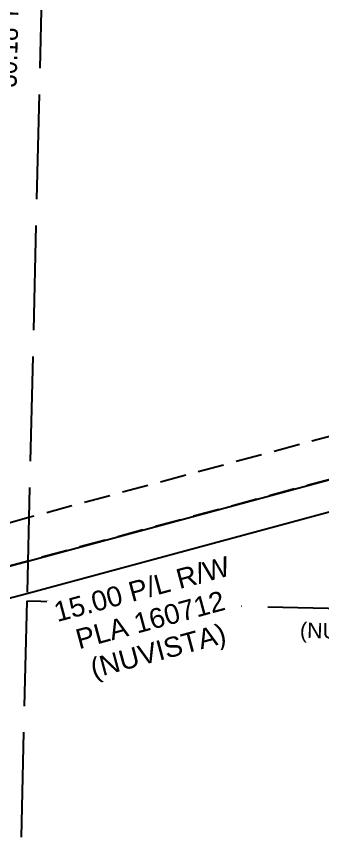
# Model space of a CAD drawing. Extents: x 380192 to 391966, y 6058532 to 6064394.
# Drawn here: x 390110 to 390256, y 6061593.2 to 6061989.9 of the extents above; entities that cross this region are included whole.
import ezdxf
from ezdxf.enums import TextEntityAlignment as Align

# ---------------------------------------------------------------- set-up
doc = ezdxf.new("R2010")
doc.units = 0
doc.header["$LTSCALE"] = 5
doc.linetypes.add('foc-ACCESSROAD', pattern=[3.75, 2.5, -1.25])
doc.linetypes.add('foc-UNSURVEYED', pattern=[12.5, 10, -2.5])
for name, color, linetype in [('C-AR', 13, 'foc-ACCESSROAD'), ('C-RW', 13, 'Continuous'), ('L-USEC', 7, 'foc-UNSURVEYED')]:
    doc.layers.add(name, color=color, linetype=linetype)
doc.layers.add('C-AR-T', color=13, linetype='Continuous', lineweight=9)
doc.layers.add('C-RW-T', color=13, linetype='Continuous', lineweight=9)
doc.styles.add('80L', font='ARIALN.TTF', dxfattribs={"height": 10})
doc.styles.add('A60', font='arial.ttf', dxfattribs={"height": 7.35})
doc.styles.add('A80', font='arial.ttf', dxfattribs={"height": 9.5})

msp = doc.modelspace()

# ---------------------------------------------------------------- linework, layer by layer
at = {"layer": 'C-AR', "flags": 128}
msp.add_lwpolyline([(390418.52, 6061771.62), (390473.02, 6061708.58), (390478.43, 6061702.32), (390486.11, 6061693.44), (390499.08, 6061678.43), (390509, 6061666.97), (390518.74, 6061655.71), (390503.7, 6061642.7), (390493.95, 6061653.95), (390484.02, 6061665.4), (390471.04, 6061680.41), (390467.77, 6061684.19), (390457.94, 6061695.54), (390451.51, 6061702.96), (390408.14, 6061753.06), (390278.6, 6061774.24), (390115.28, 6061730.22), (390084.91, 6061722.05), (390049.76, 6061712.58), (390032.14, 6061707.83), (390029.53, 6061707.13), (390024.28, 6061713.19), (390015, 6061723.92), (390085.42, 6061742.9), (390115.79, 6061751.08), (390277.57, 6061794.67), (390418.52, 6061771.62)], close=True, dxfattribs=at)
at = {"layer": 'C-RW', "flags": 128}
for points in [[(390084.91, 6061722.05), (390115.28, 6061730.22), (390278.6, 6061774.24), (390408.14, 6061753.06), (390451.51, 6061702.96), (390457.94, 6061695.54), (390467.77, 6061684.19), (390470.98, 6061680.48), (390053.4, 6061319.3)], [(390040.28, 6061334.39), (390446.55, 6061685.78), (390431.25, 6061703.44), (390400.36, 6061739.13), (390279.38, 6061758.92), (390114.9, 6061714.58), (390102.78, 6061711.32)]]:
    msp.add_lwpolyline(points, dxfattribs=at)
at = {"layer": 'L-USEC'}
for p, q in [((390134.37, 6062515.12), (390114.82, 6061711.03)), ((390114.82, 6061711.03), (390095.26, 6060906.94)), ((390904.82, 6061692.13), (390114.82, 6061711.03))]:
    msp.add_line(p, q, dxfattribs=at)

# ---------------------------------------------------------------- texts
at = {"layer": 'C-AR-T', "style": 'A60'}
msp.add_text('(NUVISTA) LOC 161057', height=7.35, rotation=358.6121, dxfattribs=at).set_placement((390357.6, 6061690.85), align=Align.RIGHT)

# ---------------------------------------------------------------- next in the draw order: texts
at = {"layer": 'C-RW-T', "insert": (390126.12, 6061710.02), "char_height": 9.5, "width": 86.2495, "attachment_point": 1, "rotation": 15.0847, "line_spacing_factor": 0.961197, "style": 'A80', "bg_fill": 3, "box_fill_scale": 1.15, "bg_fill_color": 256, "bg_fill_true_color": 256, "bg_fill_transparency": 0}
msp.add_mtext('\\pi0.77004;15.00 P/L R/W \\P\\pi7.45763;PLA 160712 \\P\\pi10.58758;(NUVISTA)', dxfattribs=at)
at = {"layer": 'L-USEC', "insert": (390099.91, 6061955.9), "char_height": 9.9961, "attachment_point": 1, "rotation": 88.5457, "style": '80L', "bg_fill": 3, "box_fill_scale": 1.5, "bg_fill_color": 256, "bg_fill_transparency": 0}
msp.add_mtext_dynamic_manual_height_columns('\\pi0.28181;30.18 THEORETICAL GOVERNMENT ROAD ALLOAWANCE', width=315.7123, gutter_width=49.98, heights=[0], dxfattribs=at)

doc.saveas('drawing.dxf')
